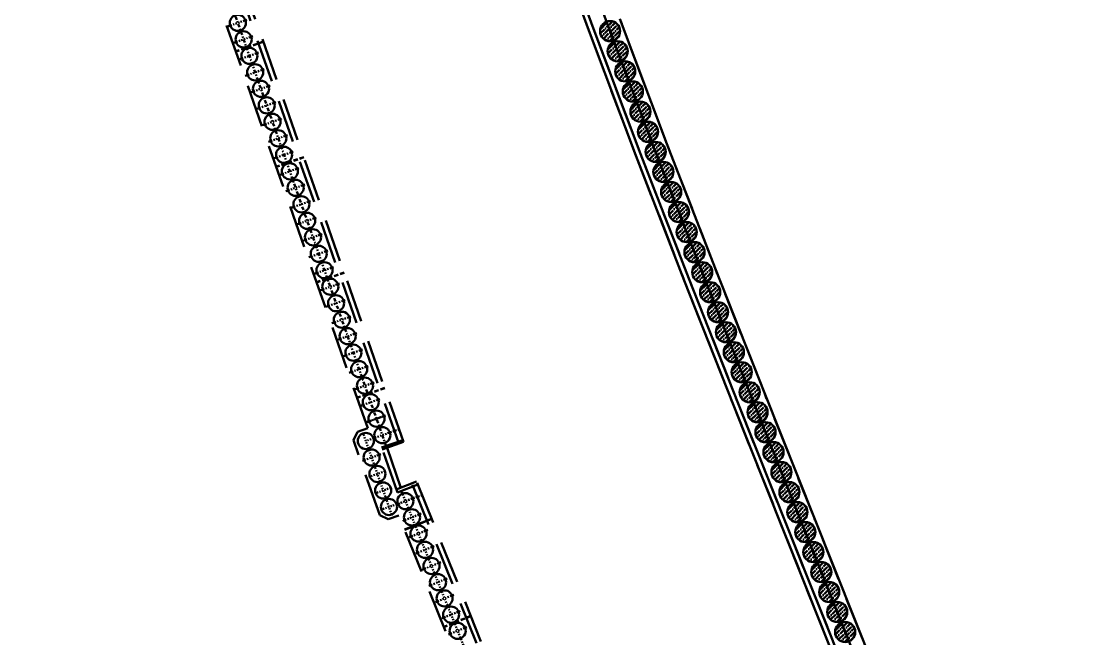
# Model space of a CAD drawing. Extents: x 9773 to 10136, y 10676 to 11757.
# Drawn here: x 9832.4 to 9910.7, y 11330.2 to 11376.2 of the extents above; entities that cross this region are included whole.
import ezdxf

# ---------------------------------------------------------------- set-up
doc = ezdxf.new("R2010")
doc.units = 0
for name, pattern in [('CONTI', [0]), ('DASHDOT', [1, 0.5, -0.25, 0, -0.25]), ('HIDDEN2', [4.7625, 3.175, -1.5875])]:
    doc.linetypes.add(name, pattern=pattern)
for name, color, linetype, lineweight in [('HATCH', 8, 'Continuous', 0), ('OSI', 3, 'DASHDOT', 9), ('SIZE', 142, 'Continuous', 9), ('ПС', 5, 'Continuous', 40)]:
    doc.layers.add(name, color=color, linetype=linetype, lineweight=lineweight)
doc.layers.add('HIDDEN', color=6, linetype='HIDDEN2')
doc.layers.add('PILE_HID', color=40, linetype='CONTI')
doc.layers.add('NOTES', color=1, linetype='Continuous', plot=False)
pattern_1 = [(45, (-104.52223, 259.96904), (0.1178658616, 0.4321748258), [0.555625, -0.111125, 0, -0.111125])]
pattern_2 = [(45, (-103.95748, 258.47202), (0.1178658616, 0.4321748258), [0.555625, -0.111125, 0, -0.111125])]
pattern_3 = [(45, (-103.39273, 256.975), (0.1178658616, 0.4321748258), [0.555625, -0.111125, 0, -0.111125])]
pattern_4 = [(45, (-102.82799, 255.478), (0.1178658616, 0.4321748258), [0.555625, -0.111125, 0, -0.111125])]
pattern_5 = [(45, (-102.26324, 253.98097), (0.1178658616, 0.4321748258), [0.555625, -0.111125, 0, -0.111125])]
pattern_6 = [(45, (-101.6985, 252.48396), (0.1178658616, 0.4321748258), [0.555625, -0.111125, 0, -0.111125])]
pattern_7 = [(45, (-101.13135, 250.98784), (0.1178658616, 0.4321748258), [0.555625, -0.111125, 0, -0.111125])]
pattern_8 = [(45, (-100.5526, 249.49619), (0.1178658616, 0.4321748258), [0.555625, -0.111125, 0, -0.111125])]
pattern_9 = [(45, (-99.97384, 248.00453), (0.1178658616, 0.4321748258), [0.555625, -0.111125, 0, -0.111125])]
pattern_10 = [(45, (-99.39508, 246.51287), (0.1178658616, 0.4321748258), [0.555625, -0.111125, 0, -0.111125])]
pattern_11 = [(45, (-98.81632, 245.02122), (0.1178658616, 0.4321748258), [0.555625, -0.111125, 0, -0.111125])]
pattern_12 = [(45, (-98.23756, 243.52956), (0.1178658616, 0.4321748258), [0.555625, -0.111125, 0, -0.111125])]
pattern_13 = [(45, (-97.6588, 242.0379), (0.1178658616, 0.4321748258), [0.555625, -0.111125, 0, -0.111125])]
pattern_14 = [(45, (-97.0712, 240.5497), (0.1178658616, 0.4321748258), [0.555625, -0.111125, 0, -0.111125])]
pattern_15 = [(45, (-96.48313, 239.0617), (0.1178658616, 0.4321748258), [0.555625, -0.111125, 0, -0.111125])]
pattern_16 = [(45, (-95.89506, 237.5737), (0.1178658616, 0.4321748258), [0.555625, -0.111125, 0, -0.111125])]
pattern_17 = [(45, (-95.307, 236.08568), (0.1178658616, 0.4321748258), [0.555625, -0.111125, 0, -0.111125])]
pattern_18 = [(45, (-94.71892, 234.59767), (0.1178658616, 0.4321748258), [0.555625, -0.111125, 0, -0.111125])]
pattern_19 = [(45, (-94.13086, 233.10966), (0.1178658616, 0.4321748258), [0.555625, -0.111125, 0, -0.111125])]
pattern_20 = [(45, (-93.53945, 231.62297), (0.1178658616, 0.4321748258), [0.555625, -0.111125, 0, -0.111125])]
pattern_21 = [(45, (-92.94677, 230.1368), (0.1178658616, 0.4321748258), [0.555625, -0.111125, 0, -0.111125])]
pattern_22 = [(45, (-92.35402, 228.65064), (0.1178658616, 0.4321748258), [0.555625, -0.111125, 0, -0.111125])]
pattern_23 = [(45, (-91.7613, 227.16448), (0.1178658616, 0.4321748258), [0.555625, -0.111125, 0, -0.111125])]
pattern_24 = [(45, (-91.16858, 225.6783), (0.1178658616, 0.4321748258), [0.555625, -0.111125, 0, -0.111125])]
pattern_25 = [(45, (-90.5755, 224.1923), (0.1178658616, 0.4321748258), [0.555625, -0.111125, 0, -0.111125])]
pattern_26 = [(45, (-89.98278, 222.70613), (0.1178658616, 0.4321748258), [0.555625, -0.111125, 0, -0.111125])]
pattern_27 = [(45, (-89.3893, 221.22027), (0.1178658616, 0.4321748258), [0.555625, -0.111125, 0, -0.111125])]
pattern_28 = [(45, (-88.7958, 219.73441), (0.1178658616, 0.4321748258), [0.555625, -0.111125, 0, -0.111125])]
pattern_29 = [(45, (-88.20231, 218.24856), (0.1178658616, 0.4321748258), [0.555625, -0.111125, 0, -0.111125])]
pattern_30 = [(45, (-87.60882, 216.7627), (0.1178658616, 0.4321748258), [0.555625, -0.111125, 0, -0.111125])]
pattern_31 = [(45, (-87.01533, 215.27685), (0.1178658616, 0.4321748258), [0.555625, -0.111125, 0, -0.111125])]

# ---------------------------------------------------------------- blocks, each defined once
blk = doc.blocks.new('45245242')
at = {"layer": 'HATCH', "lineweight": 50}
h = blk.add_hatch(dxfattribs=at)
h.set_pattern_fill('ANSI36', color=5, scale=0.07)
h.set_pattern_definition(pattern_1)
h.paths.add_polyline_path([(9875.954, 11376.153, 0.306578), (9875.483, 11375.457, 0.095507), (9875.537, 11375.178), (9876.233, 11375.457)])
h.paths.add_polyline_path([(9875.954, 11376.153), (9876.233, 11375.457), (9876.929, 11375.735, 0.414214)])
h.paths.add_polyline_path([(9876.983, 11375.457, 0.095507), (9876.929, 11375.735), (9876.233, 11375.457), (9876.512, 11374.76, 0.306578)])
h.paths.add_polyline_path([(9876.233, 11375.457), (9875.537, 11375.178, 0.414214), (9876.512, 11374.76)])
h = blk.add_hatch(dxfattribs=at)
h.set_pattern_fill('ANSI36', color=5, scale=0.07)
h.set_pattern_definition(pattern_2)
h.paths.add_polyline_path([(9876.519, 11374.656, 0.306578), (9876.048, 11373.96, 0.095507), (9876.101, 11373.681), (9876.798, 11373.96)])
h.paths.add_polyline_path([(9876.519, 11374.656), (9876.798, 11373.96), (9877.494, 11374.238, 0.414214)])
h.paths.add_polyline_path([(9877.548, 11373.96, 0.095507), (9877.494, 11374.238), (9876.798, 11373.96), (9877.076, 11373.263, 0.306578)])
h.paths.add_polyline_path([(9876.798, 11373.96), (9876.101, 11373.681, 0.414214), (9877.076, 11373.263)])
h = blk.add_hatch(dxfattribs=at)
h.set_pattern_fill('ANSI36', color=5, scale=0.07)
h.set_pattern_definition(pattern_3)
h.paths.add_polyline_path([(9877.083, 11373.159, 0.306578), (9876.612, 11372.463, 0.095507), (9876.666, 11372.184), (9877.362, 11372.463)])
h.paths.add_polyline_path([(9877.083, 11373.159), (9877.362, 11372.463), (9878.059, 11372.741, 0.414214)])
h.paths.add_polyline_path([(9878.112, 11372.463, 0.095507), (9878.059, 11372.741), (9877.362, 11372.463), (9877.641, 11371.766, 0.306578)])
h.paths.add_polyline_path([(9877.362, 11372.463), (9876.666, 11372.184, 0.414214), (9877.641, 11371.766)])
h = blk.add_hatch(dxfattribs=at)
h.set_pattern_fill('ANSI36', color=5, scale=0.07)
h.set_pattern_definition(pattern_4)
h.paths.add_polyline_path([(9877.648, 11371.662, 0.306578), (9877.177, 11370.966, 0.095507), (9877.231, 11370.687), (9877.927, 11370.966)])
h.paths.add_polyline_path([(9877.648, 11371.662), (9877.927, 11370.966), (9878.623, 11371.244, 0.414214)])
h.paths.add_polyline_path([(9878.677, 11370.966, 0.095507), (9878.623, 11371.244), (9877.927, 11370.966), (9878.206, 11370.269, 0.306578)])
h.paths.add_polyline_path([(9877.927, 11370.966), (9877.231, 11370.687, 0.414214), (9878.206, 11370.269)])
h = blk.add_hatch(dxfattribs=at)
h.set_pattern_fill('ANSI36', color=5, scale=0.07)
h.set_pattern_definition(pattern_5)
h.paths.add_polyline_path([(9878.213, 11370.165, 0.306578), (9877.742, 11369.468, 0.095507), (9877.796, 11369.19), (9878.492, 11369.468)])
h.paths.add_polyline_path([(9878.213, 11370.165), (9878.492, 11369.468), (9879.188, 11369.747, 0.414214)])
h.paths.add_polyline_path([(9879.242, 11369.468, 0.095507), (9879.188, 11369.747), (9878.492, 11369.468), (9878.771, 11368.772, 0.306578)])
h.paths.add_polyline_path([(9878.492, 11369.468), (9877.796, 11369.19, 0.414214), (9878.771, 11368.772)])
h = blk.add_hatch(dxfattribs=at)
h.set_pattern_fill('ANSI36', color=5, scale=0.07)
h.set_pattern_definition(pattern_6)
h.paths.add_polyline_path([(9878.778, 11368.668, 0.306578), (9878.307, 11367.971, 0.095507), (9878.36, 11367.693), (9879.057, 11367.971)])
h.paths.add_polyline_path([(9878.778, 11368.668), (9879.057, 11367.971), (9879.753, 11368.25, 0.414214)])
h.paths.add_polyline_path([(9879.807, 11367.971, 0.095507), (9879.753, 11368.25), (9879.057, 11367.971), (9879.335, 11367.275, 0.306578)])
h.paths.add_polyline_path([(9879.057, 11367.971), (9878.36, 11367.693, 0.414214), (9879.335, 11367.275)])
h = blk.add_hatch(dxfattribs=at)
h.set_pattern_fill('ANSI36', color=5, scale=0.07)
h.set_pattern_definition(pattern_7)
h.paths.add_polyline_path([(9879.345, 11367.172, 0.306578), (9878.874, 11366.475, 0.095507), (9878.927, 11366.197), (9879.624, 11366.475)])
h.paths.add_polyline_path([(9879.345, 11367.172), (9879.624, 11366.475), (9880.32, 11366.754, 0.414214)])
h.paths.add_polyline_path([(9880.374, 11366.475, 0.095507), (9880.32, 11366.754), (9879.624, 11366.475), (9879.902, 11365.779, 0.306578)])
h.paths.add_polyline_path([(9879.624, 11366.475), (9878.927, 11366.197, 0.414214), (9879.902, 11365.779)])
h = blk.add_hatch(dxfattribs=at)
h.set_pattern_fill('ANSI36', color=5, scale=0.07)
h.set_pattern_definition(pattern_8)
h.paths.add_polyline_path([(9879.924, 11365.68, 0.306578), (9879.452, 11364.984, 0.095507), (9879.506, 11364.705), (9880.202, 11364.984)])
h.paths.add_polyline_path([(9879.924, 11365.68), (9880.202, 11364.984), (9880.899, 11365.262, 0.414214)])
h.paths.add_polyline_path([(9880.952, 11364.984, 0.095507), (9880.899, 11365.262), (9880.202, 11364.984), (9880.481, 11364.287, 0.306578)])
h.paths.add_polyline_path([(9880.202, 11364.984), (9879.506, 11364.705, 0.414214), (9880.481, 11364.287)])
h = blk.add_hatch(dxfattribs=at)
h.set_pattern_fill('ANSI36', color=5, scale=0.07)
h.set_pattern_definition(pattern_9)
h.paths.add_polyline_path([(9880.502, 11364.188, 0.306578), (9880.031, 11363.492, 0.095507), (9880.085, 11363.213), (9880.781, 11363.492)])
h.paths.add_polyline_path([(9880.502, 11364.188), (9880.781, 11363.492), (9881.477, 11363.771, 0.414214)])
h.paths.add_polyline_path([(9881.531, 11363.492, 0.095507), (9881.477, 11363.771), (9880.781, 11363.492), (9881.06, 11362.796, 0.306578)])
h.paths.add_polyline_path([(9880.781, 11363.492), (9880.085, 11363.213, 0.414214), (9881.06, 11362.796)])
h = blk.add_hatch(dxfattribs=at)
h.set_pattern_fill('ANSI36', color=5, scale=0.07)
h.set_pattern_definition(pattern_10)
h.paths.add_polyline_path([(9881.081, 11362.697, 0.306578), (9880.61, 11362, 0.095507), (9880.664, 11361.722), (9881.36, 11362)])
h.paths.add_polyline_path([(9881.081, 11362.697), (9881.36, 11362), (9882.056, 11362.279, 0.414214)])
h.paths.add_polyline_path([(9882.11, 11362, 0.095507), (9882.056, 11362.279), (9881.36, 11362), (9881.639, 11361.304, 0.306578)])
h.paths.add_polyline_path([(9881.36, 11362), (9880.664, 11361.722, 0.414214), (9881.639, 11361.304)])
h = blk.add_hatch(dxfattribs=at)
h.set_pattern_fill('ANSI36', color=5, scale=0.07)
h.set_pattern_definition(pattern_11)
h.paths.add_polyline_path([(9881.66, 11361.205, 0.306578), (9881.189, 11360.509, 0.095507), (9881.242, 11360.23), (9881.939, 11360.509)])
h.paths.add_polyline_path([(9881.66, 11361.205), (9881.939, 11360.509), (9882.635, 11360.788, 0.414214)])
h.paths.add_polyline_path([(9882.689, 11360.509, 0.095507), (9882.635, 11360.788), (9881.939, 11360.509), (9882.217, 11359.812, 0.306578)])
h.paths.add_polyline_path([(9881.939, 11360.509), (9881.242, 11360.23, 0.414214), (9882.217, 11359.812)])
h = blk.add_hatch(dxfattribs=at)
h.set_pattern_fill('ANSI36', color=5, scale=0.07)
h.set_pattern_definition(pattern_12)
h.paths.add_polyline_path([(9882.239, 11359.713, 0.306578), (9881.767, 11359.017, 0.095507), (9881.821, 11358.738), (9882.517, 11359.017)])
h.paths.add_polyline_path([(9882.239, 11359.713), (9882.517, 11359.017), (9883.214, 11359.296, 0.414214)])
h.paths.add_polyline_path([(9883.267, 11359.017, 0.095507), (9883.214, 11359.296), (9882.517, 11359.017), (9882.796, 11358.321, 0.306578)])
h.paths.add_polyline_path([(9882.517, 11359.017), (9881.821, 11358.738, 0.414214), (9882.796, 11358.321)])
h = blk.add_hatch(dxfattribs=at)
h.set_pattern_fill('ANSI36', color=5, scale=0.07)
h.set_pattern_definition(pattern_13)
h.paths.add_polyline_path([(9882.817, 11358.222, 0.306578), (9882.346, 11357.525, 0.095507), (9882.4, 11357.247), (9883.096, 11357.525)])
h.paths.add_polyline_path([(9882.817, 11358.222), (9883.096, 11357.525), (9883.792, 11357.804, 0.414214)])
h.paths.add_polyline_path([(9883.846, 11357.525, 0.095507), (9883.792, 11357.804), (9883.096, 11357.525), (9883.375, 11356.829, 0.306578)])
h.paths.add_polyline_path([(9883.096, 11357.525), (9882.4, 11357.247, 0.414214), (9883.375, 11356.829)])
h = blk.add_hatch(dxfattribs=at)
h.set_pattern_fill('ANSI36', color=5, scale=0.07)
h.set_pattern_definition(pattern_14)
h.paths.add_polyline_path([(9883.405, 11356.733, 0.306578), (9882.934, 11356.037, 0.095507), (9882.988, 11355.758), (9883.684, 11356.037)])
h.paths.add_polyline_path([(9883.405, 11356.733), (9883.684, 11356.037), (9884.38, 11356.316, 0.414214)])
h.paths.add_polyline_path([(9884.434, 11356.037, 0.095507), (9884.38, 11356.316), (9883.684, 11356.037), (9883.963, 11355.341, 0.306578)])
h.paths.add_polyline_path([(9883.684, 11356.037), (9882.988, 11355.758, 0.414214), (9883.963, 11355.341)])
h = blk.add_hatch(dxfattribs=at)
h.set_pattern_fill('ANSI36', color=5, scale=0.07)
h.set_pattern_definition(pattern_15)
h.paths.add_polyline_path([(9883.993, 11355.245, 0.306578), (9883.522, 11354.549, 0.095507), (9883.576, 11354.27), (9884.272, 11354.549)])
h.paths.add_polyline_path([(9883.993, 11355.245), (9884.272, 11354.549), (9884.968, 11354.828, 0.414214)])
h.paths.add_polyline_path([(9885.022, 11354.549, 0.095507), (9884.968, 11354.828), (9884.272, 11354.549), (9884.551, 11353.853, 0.306578)])
h.paths.add_polyline_path([(9884.272, 11354.549), (9883.576, 11354.27, 0.414214), (9884.551, 11353.853)])
h = blk.add_hatch(dxfattribs=at)
h.set_pattern_fill('ANSI36', color=5, scale=0.07)
h.set_pattern_definition(pattern_16)
h.paths.add_polyline_path([(9884.581, 11353.757, 0.306578), (9884.11, 11353.061, 0.095507), (9884.164, 11352.782), (9884.86, 11353.061)])
h.paths.add_polyline_path([(9884.581, 11353.757), (9884.86, 11353.061), (9885.556, 11353.34, 0.414214)])
h.paths.add_polyline_path([(9885.61, 11353.061, 0.095507), (9885.556, 11353.34), (9884.86, 11353.061), (9885.139, 11352.365, 0.306578)])
h.paths.add_polyline_path([(9884.86, 11353.061), (9884.164, 11352.782, 0.414214), (9885.139, 11352.365)])
h = blk.add_hatch(dxfattribs=at)
h.set_pattern_fill('ANSI36', color=5, scale=0.07)
h.set_pattern_definition(pattern_17)
h.paths.add_polyline_path([(9885.169, 11352.269, 0.306578), (9884.698, 11351.573, 0.095507), (9884.752, 11351.294), (9885.448, 11351.573)])
h.paths.add_polyline_path([(9885.169, 11352.269), (9885.448, 11351.573), (9886.144, 11351.852, 0.414214)])
h.paths.add_polyline_path([(9886.198, 11351.573, 0.095507), (9886.144, 11351.852), (9885.448, 11351.573), (9885.727, 11350.877, 0.306578)])
h.paths.add_polyline_path([(9885.448, 11351.573), (9884.752, 11351.294, 0.414214), (9885.727, 11350.877)])
h = blk.add_hatch(dxfattribs=at)
h.set_pattern_fill('ANSI36', color=5, scale=0.07)
h.set_pattern_definition(pattern_18)
h.paths.add_polyline_path([(9885.757, 11350.781, 0.306578), (9885.286, 11350.085, 0.095507), (9885.34, 11349.806), (9886.036, 11350.085)])
h.paths.add_polyline_path([(9885.757, 11350.781), (9886.036, 11350.085), (9886.732, 11350.364, 0.414214)])
h.paths.add_polyline_path([(9886.786, 11350.085, 0.095507), (9886.732, 11350.364), (9886.036, 11350.085), (9886.315, 11349.389, 0.306578)])
h.paths.add_polyline_path([(9886.036, 11350.085), (9885.34, 11349.806, 0.414214), (9886.315, 11349.389)])
h = blk.add_hatch(dxfattribs=at)
h.set_pattern_fill('ANSI36', color=5, scale=0.07)
h.set_pattern_definition(pattern_19)
h.paths.add_polyline_path([(9886.345, 11349.293, 0.306578), (9885.874, 11348.597, 0.095507), (9885.928, 11348.318), (9886.624, 11348.597)])
h.paths.add_polyline_path([(9886.345, 11349.293), (9886.624, 11348.597), (9887.32, 11348.876, 0.414214)])
h.paths.add_polyline_path([(9887.374, 11348.597, 0.095507), (9887.32, 11348.876), (9886.624, 11348.597), (9886.903, 11347.901, 0.306578)])
h.paths.add_polyline_path([(9886.624, 11348.597), (9885.928, 11348.318, 0.414214), (9886.903, 11347.901)])
h = blk.add_hatch(dxfattribs=at)
h.set_pattern_fill('ANSI36', color=5, scale=0.07)
h.set_pattern_definition(pattern_20)
h.paths.add_polyline_path([(9886.937, 11347.807, 0.306578), (9886.466, 11347.11, 0.095507), (9886.519, 11346.832), (9887.216, 11347.11)])
h.paths.add_polyline_path([(9886.937, 11347.807), (9887.216, 11347.11), (9887.912, 11347.389, 0.414214)])
h.paths.add_polyline_path([(9887.966, 11347.11, 0.095507), (9887.912, 11347.389), (9887.216, 11347.11), (9887.494, 11346.414, 0.306578)])
h.paths.add_polyline_path([(9887.216, 11347.11), (9886.519, 11346.832, 0.414214), (9887.494, 11346.414)])
h = blk.add_hatch(dxfattribs=at)
h.set_pattern_fill('ANSI36', color=5, scale=0.07)
h.set_pattern_definition(pattern_21)
h.paths.add_polyline_path([(9887.529, 11346.321, 0.306578), (9887.058, 11345.624, 0.095507), (9887.112, 11345.346), (9887.808, 11345.624)])
h.paths.add_polyline_path([(9887.529, 11346.321), (9887.808, 11345.624), (9888.504, 11345.903, 0.414214)])
h.paths.add_polyline_path([(9888.558, 11345.624, 0.095507), (9888.504, 11345.903), (9887.808, 11345.624), (9888.087, 11344.928, 0.306578)])
h.paths.add_polyline_path([(9887.808, 11345.624), (9887.112, 11345.346, 0.414214), (9888.087, 11344.928)])
h = blk.add_hatch(dxfattribs=at)
h.set_pattern_fill('ANSI36', color=5, scale=0.07)
h.set_pattern_definition(pattern_22)
h.paths.add_polyline_path([(9888.122, 11344.834, 0.306578), (9887.651, 11344.138, 0.095507), (9887.705, 11343.859), (9888.401, 11344.138)])
h.paths.add_polyline_path([(9888.122, 11344.834), (9888.401, 11344.138), (9889.097, 11344.417, 0.414214)])
h.paths.add_polyline_path([(9889.151, 11344.138, 0.095507), (9889.097, 11344.417), (9888.401, 11344.138), (9888.68, 11343.442, 0.306578)])
h.paths.add_polyline_path([(9888.401, 11344.138), (9887.705, 11343.859, 0.414214), (9888.68, 11343.442)])
h = blk.add_hatch(dxfattribs=at)
h.set_pattern_fill('ANSI36', color=5, scale=0.07)
h.set_pattern_definition(pattern_23)
h.paths.add_polyline_path([(9888.715, 11343.348, 0.306578), (9888.244, 11342.652, 0.095507), (9888.297, 11342.373), (9888.994, 11342.652)])
h.paths.add_polyline_path([(9888.715, 11343.348), (9888.994, 11342.652), (9889.69, 11342.931, 0.414214)])
h.paths.add_polyline_path([(9889.744, 11342.652, 0.095507), (9889.69, 11342.931), (9888.994, 11342.652), (9889.273, 11341.956, 0.306578)])
h.paths.add_polyline_path([(9888.994, 11342.652), (9888.297, 11342.373, 0.414214), (9889.273, 11341.956)])
h = blk.add_hatch(dxfattribs=at)
h.set_pattern_fill('ANSI36', color=5, scale=0.07)
h.set_pattern_definition(pattern_24)
h.paths.add_polyline_path([(9889.308, 11341.862, 0.306578), (9888.836, 11341.166, 0.095507), (9888.89, 11340.887), (9889.586, 11341.166)])
h.paths.add_polyline_path([(9889.308, 11341.862), (9889.586, 11341.166), (9890.283, 11341.445, 0.414214)])
h.paths.add_polyline_path([(9890.336, 11341.166, 0.095507), (9890.283, 11341.445), (9889.586, 11341.166), (9889.865, 11340.47, 0.306578)])
h.paths.add_polyline_path([(9889.586, 11341.166), (9888.89, 11340.887, 0.414214), (9889.865, 11340.47)])
h = blk.add_hatch(dxfattribs=at)
h.set_pattern_fill('ANSI36', color=5, scale=0.07)
h.set_pattern_definition(pattern_25)
h.paths.add_polyline_path([(9889.901, 11340.376, 0.306578), (9889.43, 11339.68, 0.095507), (9889.483, 11339.401), (9890.18, 11339.68)])
h.paths.add_polyline_path([(9889.901, 11340.376), (9890.18, 11339.68), (9890.876, 11339.959, 0.414214)])
h.paths.add_polyline_path([(9890.93, 11339.68, 0.095507), (9890.876, 11339.959), (9890.18, 11339.68), (9890.458, 11338.984, 0.306578)])
h.paths.add_polyline_path([(9890.18, 11339.68), (9889.483, 11339.401, 0.414214), (9890.458, 11338.984)])
h = blk.add_hatch(dxfattribs=at)
h.set_pattern_fill('ANSI36', color=5, scale=0.07)
h.set_pattern_definition(pattern_26)
h.paths.add_polyline_path([(9890.493, 11338.89, 0.306578), (9890.022, 11338.194, 0.095507), (9890.076, 11337.915), (9890.772, 11338.194)])
h.paths.add_polyline_path([(9890.493, 11338.89), (9890.772, 11338.194), (9891.468, 11338.472, 0.414214)])
h.paths.add_polyline_path([(9891.522, 11338.194, 0.095507), (9891.468, 11338.472), (9890.772, 11338.194), (9891.051, 11337.497, 0.306578)])
h.paths.add_polyline_path([(9890.772, 11338.194), (9890.076, 11337.915, 0.414214), (9891.051, 11337.497)])
h = blk.add_hatch(dxfattribs=at)
h.set_pattern_fill('ANSI36', color=5, scale=0.07)
h.set_pattern_definition(pattern_27)
h.paths.add_polyline_path([(9891.087, 11337.404, 0.306578), (9890.616, 11336.708, 0.095507), (9890.669, 11336.429), (9891.366, 11336.708)])
h.paths.add_polyline_path([(9891.087, 11337.404), (9891.366, 11336.708), (9892.062, 11336.987, 0.414214)])
h.paths.add_polyline_path([(9892.116, 11336.708, 0.095507), (9892.062, 11336.987), (9891.366, 11336.708), (9891.645, 11336.012, 0.306578)])
h.paths.add_polyline_path([(9891.366, 11336.708), (9890.669, 11336.429, 0.414214), (9891.645, 11336.012)])
h = blk.add_hatch(dxfattribs=at)
h.set_pattern_fill('ANSI36', color=5, scale=0.07)
h.set_pattern_definition(pattern_28)
h.paths.add_polyline_path([(9891.68, 11335.918, 0.306578), (9891.209, 11335.222, 0.095507), (9891.263, 11334.943), (9891.959, 11335.222)])
h.paths.add_polyline_path([(9891.68, 11335.918), (9891.959, 11335.222), (9892.655, 11335.501, 0.414214)])
h.paths.add_polyline_path([(9892.709, 11335.222, 0.095507), (9892.655, 11335.501), (9891.959, 11335.222), (9892.238, 11334.526, 0.306578)])
h.paths.add_polyline_path([(9891.959, 11335.222), (9891.263, 11334.943, 0.414214), (9892.238, 11334.526)])
h = blk.add_hatch(dxfattribs=at)
h.set_pattern_fill('ANSI36', color=5, scale=0.07)
h.set_pattern_definition(pattern_29)
h.paths.add_polyline_path([(9892.274, 11334.432, 0.306578), (9891.803, 11333.736, 0.095507), (9891.856, 11333.457), (9892.553, 11333.736)])
h.paths.add_polyline_path([(9892.274, 11334.432), (9892.553, 11333.736), (9893.249, 11334.015, 0.414214)])
h.paths.add_polyline_path([(9893.303, 11333.736, 0.095507), (9893.249, 11334.015), (9892.553, 11333.736), (9892.831, 11333.04, 0.306578)])
h.paths.add_polyline_path([(9892.553, 11333.736), (9891.856, 11333.457, 0.414214), (9892.831, 11333.04)])
h = blk.add_hatch(dxfattribs=at)
h.set_pattern_fill('ANSI36', color=5, scale=0.07)
h.set_pattern_definition(pattern_30)
h.paths.add_polyline_path([(9892.867, 11332.946, 0.306578), (9892.396, 11332.25, 0.095507), (9892.45, 11331.971), (9893.146, 11332.25)])
h.paths.add_polyline_path([(9892.867, 11332.946), (9893.146, 11332.25), (9893.842, 11332.529, 0.414214)])
h.paths.add_polyline_path([(9893.896, 11332.25, 0.095507), (9893.842, 11332.529), (9893.146, 11332.25), (9893.425, 11331.554, 0.306578)])
h.paths.add_polyline_path([(9893.146, 11332.25), (9892.45, 11331.971, 0.414214), (9893.425, 11331.554)])
h = blk.add_hatch(dxfattribs=at)
h.set_pattern_fill('ANSI36', color=5, scale=0.07)
h.set_pattern_definition(pattern_31)
h.paths.add_polyline_path([(9893.461, 11331.461, 0.306578), (9892.99, 11330.764, 0.095507), (9893.043, 11330.486), (9893.74, 11330.764)])
h.paths.add_polyline_path([(9893.461, 11331.461), (9893.74, 11330.764), (9894.436, 11331.043, 0.414214)])
h.paths.add_polyline_path([(9894.49, 11330.764, 0.095507), (9894.436, 11331.043), (9893.74, 11330.764), (9894.018, 11330.068, 0.306578)])
h.paths.add_polyline_path([(9893.74, 11330.764), (9893.043, 11330.486, 0.414214), (9894.018, 11330.068)])
at = {"layer": 'HIDDEN', "color": 5, "lineweight": 50}
for p, q in [((9860.499, 11344.775), (9834.069, 11420.124)), ((9860.848, 11344.898), (9834.418, 11420.247)), ((9858.188, 11345.925), (9832.371, 11419.528)), ((9857.433, 11345.66), (9857.127, 11345.023)), ((9858.188, 11345.925), (9857.433, 11345.66)), ((9859.08, 11339.455), (9857.127, 11345.023)), ((9860.401, 11341.129), (9859.223, 11344.486)), ((9860.848, 11344.898), (9859.272, 11344.345)), ((9860.663, 11341.5), (9859.622, 11344.467)), ((9860.309, 11341.362), (9861.828, 11341.956)), ((9905.435, 11232.749), (9861.484, 11341.821)), ((9905.778, 11232.887), (9861.828, 11341.956)), ((9859.717, 11339.149), (9859.08, 11339.455)), ((9860.508, 11339.427), (9859.717, 11339.149)), ((9903.13, 11233.653), (9860.508, 11339.427)), ((9862.942, 11339.191), (9860.93, 11338.38)), ((9862.95, 11339.173), (9860.937, 11338.362))]:
    blk.add_line(p, q, dxfattribs=at)
at = {"layer": 'HIDDEN', "color": 5, "lineweight": 50, "ltscale": 0.1}
for p, q in [((9850.404, 11374.679), (9848.356, 11373.961)), ((9850.411, 11374.66), (9848.363, 11373.942)), ((9853.417, 11366.093), (9851.37, 11365.374)), ((9853.424, 11366.074), (9851.376, 11365.356)), ((9856.43, 11357.506), (9854.383, 11356.788)), ((9856.437, 11357.487), (9854.389, 11356.769)), ((9859.444, 11348.919), (9857.396, 11348.201)), ((9859.45, 11348.9), (9857.403, 11348.182)), ((9865.858, 11331.957), (9863.845, 11331.146)), ((9865.865, 11331.938), (9863.852, 11331.127))]:
    blk.add_line(p, q, dxfattribs=at)
at = {"layer": 'HIDDEN', "color": 5, "lineweight": 50}
for points in [[(9915.016, 11284.776), (9912.494, 11291.091), (9910.915, 11290.46), (9891.42, 11339.269), (9887.719, 11348.547), (9884.056, 11357.816), (9880.46, 11367.084), (9876.957, 11376.369)], [(9873.41, 11379.98), (9874.987, 11375.641), (9878.498, 11366.336), (9882.101, 11357.05), (9885.768, 11347.771), (9889.469, 11338.49), (9909.744, 11287.731), (9911.23, 11288.324), (9912.194, 11285.91), (9910.708, 11285.316)], [(9859.901, 11418.717), (9859.55, 11418.605), (9860.624, 11415.216), (9862.567, 11409.085), (9865.248, 11401.714), (9867.928, 11394.342), (9871.227, 11384.902), (9873.066, 11379.843), (9874.644, 11375.504), (9878.154, 11366.199), (9881.757, 11356.912), (9885.424, 11347.634), (9889.126, 11338.352), (9908.914, 11288.799), (9909.262, 11288.938)]]:
    blk.add_lwpolyline(points, dxfattribs=at)
at = {"layer": 'NOTES', "color": 5, "lineweight": 50, "ltscale": 0.1}
for p, q in [((9860.799, 11345.039), (9859.223, 11344.486)), ((9860.401, 11341.129), (9861.922, 11341.724))]:
    blk.add_line(p, q, dxfattribs=at)
at = {"layer": 'OSI', "color": 5, "lineweight": 50, "ltscale": 0.5}
blk.add_line((9859.553, 11344.602), (9833.173, 11419.81), dxfattribs=at)
at = {"layer": 'OSI', "color": 5, "lineweight": 50}
for p, q in [((9847.777, 11375.814), (9849.252, 11376.331)), ((9848.207, 11374.587), (9849.682, 11375.104)), ((9848.637, 11373.36), (9850.113, 11373.878)), ((9849.068, 11372.133), (9850.543, 11372.651)), ((9849.498, 11370.907), (9850.973, 11371.424)), ((9849.928, 11369.68), (9851.403, 11370.197)), ((9850.359, 11368.453), (9851.834, 11368.971)), ((9850.789, 11367.227), (9852.264, 11367.744)), ((9851.219, 11366), (9852.694, 11366.517)), ((9851.649, 11364.773), (9853.125, 11365.291)), ((9852.08, 11363.546), (9853.555, 11364.064)), ((9852.51, 11362.32), (9853.985, 11362.837)), ((9852.94, 11361.093), (9854.415, 11361.61)), ((9853.371, 11359.866), (9854.846, 11360.384)), ((9853.801, 11358.64), (9855.276, 11359.157)), ((9854.231, 11357.413), (9855.706, 11357.93)), ((9854.662, 11356.186), (9856.137, 11356.703)), ((9855.092, 11354.959), (9856.567, 11355.477)), ((9855.522, 11353.733), (9856.997, 11354.25)), ((9855.952, 11352.506), (9857.427, 11353.023)), ((9856.383, 11351.279), (9857.858, 11351.797)), ((9856.813, 11350.052), (9858.288, 11350.57)), ((9857.243, 11348.826), (9858.718, 11349.343)), ((9857.674, 11347.599), (9859.149, 11348.116)), ((9859.408, 11346.83), (9858.039, 11346.35)), ((9858.104, 11346.372), (9859.579, 11346.89)), ((9859.965, 11339.501), (9857.846, 11345.54)), ((9860.517, 11345.841), (9858.045, 11344.974)), ((9858.534, 11345.146), (9860.009, 11345.663)), ((9859.159, 11343.987), (9857.791, 11343.507)), ((9859.472, 11342.719), (9858.339, 11342.322)), ((9859.902, 11341.492), (9858.77, 11341.095)), ((9862.238, 11340.934), (9859.2, 11339.868)), ((9861.68, 11340.774), (9860.306, 11340.22)), ((9904.554, 11232.394), (9860.675, 11341.287)), ((9862.166, 11339.569), (9860.791, 11339.015)), ((9862.652, 11338.363), (9861.277, 11337.809)), ((9863.138, 11337.157), (9861.763, 11336.603)), ((9863.624, 11335.951), (9862.249, 11335.397)), ((9864.11, 11334.745), (9862.735, 11334.192)), ((9864.595, 11333.54), (9863.221, 11332.986)), ((9865.081, 11332.334), (9863.707, 11331.78)), ((9865.567, 11331.128), (9864.193, 11330.574))]:
    blk.add_line(p, q, dxfattribs=at).dxf.unprotected_set("ltscale", 0)
at = {"layer": 'OSI', "color": 5, "lineweight": 50, "ltscale": 2, "flags": 128}
blk.add_lwpolyline([(9860.073, 11421.816), (9861.045, 11418.751), (9862.016, 11415.686), (9863.952, 11409.577), (9866.625, 11402.227), (9869.308, 11394.849), (9872.607, 11385.409), (9876.019, 11376.023), (9879.525, 11366.729), (9883.125, 11357.451), (9886.79, 11348.177), (9890.491, 11338.898), (9910.357, 11289.16), (9911.843, 11289.754), (9913.624, 11285.296), (9912.138, 11284.703), (9950.121, 11189.608), (9952.304, 11190.48)], dxfattribs=at)
at = {"layer": 'PILE_HID', "color": 5, "lineweight": 50, "ltscale": 0.05}
for centre in [(9848.514, 11376.072), (9848.945, 11374.846), (9849.375, 11373.619), (9849.805, 11372.392), (9850.236, 11371.165), (9850.666, 11369.939), (9851.096, 11368.712), (9851.526, 11367.485), (9851.957, 11366.259), (9852.387, 11365.032), (9852.817, 11363.805), (9853.248, 11362.578), (9853.678, 11361.352), (9854.108, 11360.125), (9854.538, 11358.898), (9854.969, 11357.671), (9855.399, 11356.445), (9855.829, 11355.218), (9856.26, 11353.991), (9856.69, 11352.765), (9857.12, 11351.538), (9857.551, 11350.311), (9857.981, 11349.084), (9858.411, 11347.858), (9858.841, 11346.631), (9859.272, 11345.404), (9860.993, 11340.497), (9861.479, 11339.292), (9861.965, 11338.086), (9862.451, 11336.88), (9862.936, 11335.674), (9863.422, 11334.468), (9863.908, 11333.263), (9864.394, 11332.057), (9864.88, 11330.851)]:
    blk.add_circle(centre, 0.6, dxfattribs=at)
at = {"layer": 'PILE_HID', "color": 5, "lineweight": 50, "ltscale": 100}
for centre in [(9876.233, 11375.457), (9876.798, 11373.96), (9877.362, 11372.463), (9877.927, 11370.966), (9878.492, 11369.468), (9879.057, 11367.971), (9879.624, 11366.475), (9880.202, 11364.984), (9880.781, 11363.492), (9881.36, 11362), (9881.939, 11360.509), (9882.517, 11359.017), (9883.096, 11357.525), (9883.684, 11356.037), (9884.272, 11354.549), (9884.86, 11353.061), (9885.448, 11351.573), (9886.036, 11350.085), (9886.624, 11348.597), (9887.216, 11347.11), (9887.808, 11345.624), (9888.401, 11344.138), (9888.994, 11342.652), (9889.586, 11341.166), (9890.18, 11339.68), (9890.772, 11338.194), (9891.366, 11336.708), (9891.959, 11335.222), (9892.553, 11333.736), (9893.146, 11332.25), (9893.74, 11330.764)]:
    blk.add_circle(centre, 0.75, dxfattribs=at)
at = {"layer": 'PILE_HID', "color": 5, "lineweight": 50, "ltscale": 0.5}
for centre in [(9858.045, 11344.974), (9858.475, 11343.747), (9858.906, 11342.521), (9859.336, 11341.294), (9859.766, 11340.067)]:
    blk.add_circle(centre, 0.6, dxfattribs=at)

msp = doc.modelspace()

# ---------------------------------------------------------------- hatches: boundary and pattern name
at = {"layer": 'ПС', "lineweight": 50}
h = msp.add_hatch(dxfattribs=at)
h.set_pattern_fill('ANSI36', color=5, scale=0.07)
h.set_pattern_definition(pattern_1)
h.paths.add_polyline_path([(9875.954, 11376.153, 0.306578), (9875.483, 11375.457, 0.095507), (9875.537, 11375.178), (9876.233, 11375.457)])
h.paths.add_polyline_path([(9875.954, 11376.153), (9876.233, 11375.457), (9876.929, 11375.735, 0.414214)])
h.paths.add_polyline_path([(9876.983, 11375.457, 0.095507), (9876.929, 11375.735), (9876.233, 11375.457), (9876.512, 11374.76, 0.306578)])
h.paths.add_polyline_path([(9876.233, 11375.457), (9875.537, 11375.178, 0.414214), (9876.512, 11374.76)])
h = msp.add_hatch(dxfattribs=at)
h.set_pattern_fill('ANSI36', color=5, scale=0.07)
h.set_pattern_definition(pattern_2)
h.paths.add_polyline_path([(9876.519, 11374.656, 0.306578), (9876.048, 11373.96, 0.095507), (9876.101, 11373.681), (9876.798, 11373.96)])
h.paths.add_polyline_path([(9876.519, 11374.656), (9876.798, 11373.96), (9877.494, 11374.238, 0.414214)])
h.paths.add_polyline_path([(9877.548, 11373.96, 0.095507), (9877.494, 11374.238), (9876.798, 11373.96), (9877.076, 11373.263, 0.306578)])
h.paths.add_polyline_path([(9876.798, 11373.96), (9876.101, 11373.681, 0.414214), (9877.076, 11373.263)])
h = msp.add_hatch(dxfattribs=at)
h.set_pattern_fill('ANSI36', color=5, scale=0.07)
h.set_pattern_definition(pattern_3)
h.paths.add_polyline_path([(9877.083, 11373.159, 0.306578), (9876.612, 11372.463, 0.095507), (9876.666, 11372.184), (9877.362, 11372.463)])
h.paths.add_polyline_path([(9877.083, 11373.159), (9877.362, 11372.463), (9878.059, 11372.741, 0.414214)])
h.paths.add_polyline_path([(9878.112, 11372.463, 0.095507), (9878.059, 11372.741), (9877.362, 11372.463), (9877.641, 11371.766, 0.306578)])
h.paths.add_polyline_path([(9877.362, 11372.463), (9876.666, 11372.184, 0.414214), (9877.641, 11371.766)])
h = msp.add_hatch(dxfattribs=at)
h.set_pattern_fill('ANSI36', color=5, scale=0.07)
h.set_pattern_definition(pattern_4)
h.paths.add_polyline_path([(9877.648, 11371.662, 0.306578), (9877.177, 11370.966, 0.095507), (9877.231, 11370.687), (9877.927, 11370.966)])
h.paths.add_polyline_path([(9877.648, 11371.662), (9877.927, 11370.966), (9878.623, 11371.244, 0.414214)])
h.paths.add_polyline_path([(9878.677, 11370.966, 0.095507), (9878.623, 11371.244), (9877.927, 11370.966), (9878.206, 11370.269, 0.306578)])
h.paths.add_polyline_path([(9877.927, 11370.966), (9877.231, 11370.687, 0.414214), (9878.206, 11370.269)])
h = msp.add_hatch(dxfattribs=at)
h.set_pattern_fill('ANSI36', color=5, scale=0.07)
h.set_pattern_definition(pattern_5)
h.paths.add_polyline_path([(9878.213, 11370.165, 0.306578), (9877.742, 11369.468, 0.095507), (9877.796, 11369.19), (9878.492, 11369.468)])
h.paths.add_polyline_path([(9878.213, 11370.165), (9878.492, 11369.468), (9879.188, 11369.747, 0.414214)])
h.paths.add_polyline_path([(9879.242, 11369.468, 0.095507), (9879.188, 11369.747), (9878.492, 11369.468), (9878.771, 11368.772, 0.306578)])
h.paths.add_polyline_path([(9878.492, 11369.468), (9877.796, 11369.19, 0.414214), (9878.771, 11368.772)])
h = msp.add_hatch(dxfattribs=at)
h.set_pattern_fill('ANSI36', color=5, scale=0.07)
h.set_pattern_definition(pattern_6)
h.paths.add_polyline_path([(9878.778, 11368.668, 0.306578), (9878.307, 11367.971, 0.095507), (9878.36, 11367.693), (9879.057, 11367.971)])
h.paths.add_polyline_path([(9878.778, 11368.668), (9879.057, 11367.971), (9879.753, 11368.25, 0.414214)])
h.paths.add_polyline_path([(9879.807, 11367.971, 0.095507), (9879.753, 11368.25), (9879.057, 11367.971), (9879.335, 11367.275, 0.306578)])
h.paths.add_polyline_path([(9879.057, 11367.971), (9878.36, 11367.693, 0.414214), (9879.335, 11367.275)])
h = msp.add_hatch(dxfattribs=at)
h.set_pattern_fill('ANSI36', color=5, scale=0.07)
h.set_pattern_definition(pattern_7)
h.paths.add_polyline_path([(9879.345, 11367.172, 0.306578), (9878.874, 11366.475, 0.095507), (9878.927, 11366.197), (9879.624, 11366.475)])
h.paths.add_polyline_path([(9879.345, 11367.172), (9879.624, 11366.475), (9880.32, 11366.754, 0.414214)])
h.paths.add_polyline_path([(9880.374, 11366.475, 0.095507), (9880.32, 11366.754), (9879.624, 11366.475), (9879.902, 11365.779, 0.306578)])
h.paths.add_polyline_path([(9879.624, 11366.475), (9878.927, 11366.197, 0.414214), (9879.902, 11365.779)])
h = msp.add_hatch(dxfattribs=at)
h.set_pattern_fill('ANSI36', color=5, scale=0.07)
h.set_pattern_definition(pattern_8)
h.paths.add_polyline_path([(9879.924, 11365.68, 0.306578), (9879.452, 11364.984, 0.095507), (9879.506, 11364.705), (9880.202, 11364.984)])
h.paths.add_polyline_path([(9879.924, 11365.68), (9880.202, 11364.984), (9880.899, 11365.262, 0.414214)])
h.paths.add_polyline_path([(9880.952, 11364.984, 0.095507), (9880.899, 11365.262), (9880.202, 11364.984), (9880.481, 11364.287, 0.306578)])
h.paths.add_polyline_path([(9880.202, 11364.984), (9879.506, 11364.705, 0.414214), (9880.481, 11364.287)])
h = msp.add_hatch(dxfattribs=at)
h.set_pattern_fill('ANSI36', color=5, scale=0.07)
h.set_pattern_definition(pattern_9)
h.paths.add_polyline_path([(9880.502, 11364.188, 0.306578), (9880.031, 11363.492, 0.095507), (9880.085, 11363.213), (9880.781, 11363.492)])
h.paths.add_polyline_path([(9880.502, 11364.188), (9880.781, 11363.492), (9881.477, 11363.771, 0.414214)])
h.paths.add_polyline_path([(9881.531, 11363.492, 0.095507), (9881.477, 11363.771), (9880.781, 11363.492), (9881.06, 11362.796, 0.306578)])
h.paths.add_polyline_path([(9880.781, 11363.492), (9880.085, 11363.213, 0.414214), (9881.06, 11362.796)])
h = msp.add_hatch(dxfattribs=at)
h.set_pattern_fill('ANSI36', color=5, scale=0.07)
h.set_pattern_definition(pattern_10)
h.paths.add_polyline_path([(9881.081, 11362.697, 0.306578), (9880.61, 11362, 0.095507), (9880.664, 11361.722), (9881.36, 11362)])
h.paths.add_polyline_path([(9881.081, 11362.697), (9881.36, 11362), (9882.056, 11362.279, 0.414214)])
h.paths.add_polyline_path([(9882.11, 11362, 0.095507), (9882.056, 11362.279), (9881.36, 11362), (9881.639, 11361.304, 0.306578)])
h.paths.add_polyline_path([(9881.36, 11362), (9880.664, 11361.722, 0.414214), (9881.639, 11361.304)])
h = msp.add_hatch(dxfattribs=at)
h.set_pattern_fill('ANSI36', color=5, scale=0.07)
h.set_pattern_definition(pattern_11)
h.paths.add_polyline_path([(9881.66, 11361.205, 0.306578), (9881.189, 11360.509, 0.095507), (9881.242, 11360.23), (9881.939, 11360.509)])
h.paths.add_polyline_path([(9881.66, 11361.205), (9881.939, 11360.509), (9882.635, 11360.788, 0.414214)])
h.paths.add_polyline_path([(9882.689, 11360.509, 0.095507), (9882.635, 11360.788), (9881.939, 11360.509), (9882.217, 11359.812, 0.306578)])
h.paths.add_polyline_path([(9881.939, 11360.509), (9881.242, 11360.23, 0.414214), (9882.217, 11359.812)])
h = msp.add_hatch(dxfattribs=at)
h.set_pattern_fill('ANSI36', color=5, scale=0.07)
h.set_pattern_definition(pattern_12)
h.paths.add_polyline_path([(9882.239, 11359.713, 0.306578), (9881.767, 11359.017, 0.095507), (9881.821, 11358.738), (9882.517, 11359.017)])
h.paths.add_polyline_path([(9882.239, 11359.713), (9882.517, 11359.017), (9883.214, 11359.296, 0.414214)])
h.paths.add_polyline_path([(9883.267, 11359.017, 0.095507), (9883.214, 11359.296), (9882.517, 11359.017), (9882.796, 11358.321, 0.306578)])
h.paths.add_polyline_path([(9882.517, 11359.017), (9881.821, 11358.738, 0.414214), (9882.796, 11358.321)])
h = msp.add_hatch(dxfattribs=at)
h.set_pattern_fill('ANSI36', color=5, scale=0.07)
h.set_pattern_definition(pattern_13)
h.paths.add_polyline_path([(9882.817, 11358.222, 0.306578), (9882.346, 11357.525, 0.095507), (9882.4, 11357.247), (9883.096, 11357.525)])
h.paths.add_polyline_path([(9882.817, 11358.222), (9883.096, 11357.525), (9883.792, 11357.804, 0.414214)])
h.paths.add_polyline_path([(9883.846, 11357.525, 0.095507), (9883.792, 11357.804), (9883.096, 11357.525), (9883.375, 11356.829, 0.306578)])
h.paths.add_polyline_path([(9883.096, 11357.525), (9882.4, 11357.247, 0.414214), (9883.375, 11356.829)])
h = msp.add_hatch(dxfattribs=at)
h.set_pattern_fill('ANSI36', color=5, scale=0.07)
h.set_pattern_definition(pattern_14)
h.paths.add_polyline_path([(9883.405, 11356.733, 0.306578), (9882.934, 11356.037, 0.095507), (9882.988, 11355.758), (9883.684, 11356.037)])
h.paths.add_polyline_path([(9883.405, 11356.733), (9883.684, 11356.037), (9884.38, 11356.316, 0.414214)])
h.paths.add_polyline_path([(9884.434, 11356.037, 0.095507), (9884.38, 11356.316), (9883.684, 11356.037), (9883.963, 11355.341, 0.306578)])
h.paths.add_polyline_path([(9883.684, 11356.037), (9882.988, 11355.758, 0.414214), (9883.963, 11355.341)])
h = msp.add_hatch(dxfattribs=at)
h.set_pattern_fill('ANSI36', color=5, scale=0.07)
h.set_pattern_definition(pattern_15)
h.paths.add_polyline_path([(9883.993, 11355.245, 0.306578), (9883.522, 11354.549, 0.095507), (9883.576, 11354.27), (9884.272, 11354.549)])
h.paths.add_polyline_path([(9883.993, 11355.245), (9884.272, 11354.549), (9884.968, 11354.828, 0.414214)])
h.paths.add_polyline_path([(9885.022, 11354.549, 0.095507), (9884.968, 11354.828), (9884.272, 11354.549), (9884.551, 11353.853, 0.306578)])
h.paths.add_polyline_path([(9884.272, 11354.549), (9883.576, 11354.27, 0.414214), (9884.551, 11353.853)])
h = msp.add_hatch(dxfattribs=at)
h.set_pattern_fill('ANSI36', color=5, scale=0.07)
h.set_pattern_definition(pattern_16)
h.paths.add_polyline_path([(9884.581, 11353.757, 0.306578), (9884.11, 11353.061, 0.095507), (9884.164, 11352.782), (9884.86, 11353.061)])
h.paths.add_polyline_path([(9884.581, 11353.757), (9884.86, 11353.061), (9885.556, 11353.34, 0.414214)])
h.paths.add_polyline_path([(9885.61, 11353.061, 0.095507), (9885.556, 11353.34), (9884.86, 11353.061), (9885.139, 11352.365, 0.306578)])
h.paths.add_polyline_path([(9884.86, 11353.061), (9884.164, 11352.782, 0.414214), (9885.139, 11352.365)])
h = msp.add_hatch(dxfattribs=at)
h.set_pattern_fill('ANSI36', color=5, scale=0.07)
h.set_pattern_definition(pattern_17)
h.paths.add_polyline_path([(9885.169, 11352.269, 0.306578), (9884.698, 11351.573, 0.095507), (9884.752, 11351.294), (9885.448, 11351.573)])
h.paths.add_polyline_path([(9885.169, 11352.269), (9885.448, 11351.573), (9886.144, 11351.852, 0.414214)])
h.paths.add_polyline_path([(9886.198, 11351.573, 0.095507), (9886.144, 11351.852), (9885.448, 11351.573), (9885.727, 11350.877, 0.306578)])
h.paths.add_polyline_path([(9885.448, 11351.573), (9884.752, 11351.294, 0.414214), (9885.727, 11350.877)])
h = msp.add_hatch(dxfattribs=at)
h.set_pattern_fill('ANSI36', color=5, scale=0.07)
h.set_pattern_definition(pattern_18)
h.paths.add_polyline_path([(9885.757, 11350.781, 0.306578), (9885.286, 11350.085, 0.095507), (9885.34, 11349.806), (9886.036, 11350.085)])
h.paths.add_polyline_path([(9885.757, 11350.781), (9886.036, 11350.085), (9886.732, 11350.364, 0.414214)])
h.paths.add_polyline_path([(9886.786, 11350.085, 0.095507), (9886.732, 11350.364), (9886.036, 11350.085), (9886.315, 11349.389, 0.306578)])
h.paths.add_polyline_path([(9886.036, 11350.085), (9885.34, 11349.806, 0.414214), (9886.315, 11349.389)])
h = msp.add_hatch(dxfattribs=at)
h.set_pattern_fill('ANSI36', color=5, scale=0.07)
h.set_pattern_definition(pattern_19)
h.paths.add_polyline_path([(9886.345, 11349.293, 0.306578), (9885.874, 11348.597, 0.095507), (9885.928, 11348.318), (9886.624, 11348.597)])
h.paths.add_polyline_path([(9886.345, 11349.293), (9886.624, 11348.597), (9887.32, 11348.876, 0.414214)])
h.paths.add_polyline_path([(9887.374, 11348.597, 0.095507), (9887.32, 11348.876), (9886.624, 11348.597), (9886.903, 11347.901, 0.306578)])
h.paths.add_polyline_path([(9886.624, 11348.597), (9885.928, 11348.318, 0.414214), (9886.903, 11347.901)])
h = msp.add_hatch(dxfattribs=at)
h.set_pattern_fill('ANSI36', color=5, scale=0.07)
h.set_pattern_definition(pattern_20)
h.paths.add_polyline_path([(9886.937, 11347.807, 0.306578), (9886.466, 11347.11, 0.095507), (9886.519, 11346.832), (9887.216, 11347.11)])
h.paths.add_polyline_path([(9886.937, 11347.807), (9887.216, 11347.11), (9887.912, 11347.389, 0.414214)])
h.paths.add_polyline_path([(9887.966, 11347.11, 0.095507), (9887.912, 11347.389), (9887.216, 11347.11), (9887.494, 11346.414, 0.306578)])
h.paths.add_polyline_path([(9887.216, 11347.11), (9886.519, 11346.832, 0.414214), (9887.494, 11346.414)])
h = msp.add_hatch(dxfattribs=at)
h.set_pattern_fill('ANSI36', color=5, scale=0.07)
h.set_pattern_definition(pattern_21)
h.paths.add_polyline_path([(9887.529, 11346.321, 0.306578), (9887.058, 11345.624, 0.095507), (9887.112, 11345.346), (9887.808, 11345.624)])
h.paths.add_polyline_path([(9887.529, 11346.321), (9887.808, 11345.624), (9888.504, 11345.903, 0.414214)])
h.paths.add_polyline_path([(9888.558, 11345.624, 0.095507), (9888.504, 11345.903), (9887.808, 11345.624), (9888.087, 11344.928, 0.306578)])
h.paths.add_polyline_path([(9887.808, 11345.624), (9887.112, 11345.346, 0.414214), (9888.087, 11344.928)])
h = msp.add_hatch(dxfattribs=at)
h.set_pattern_fill('ANSI36', color=5, scale=0.07)
h.set_pattern_definition(pattern_22)
h.paths.add_polyline_path([(9888.122, 11344.834, 0.306578), (9887.651, 11344.138, 0.095507), (9887.705, 11343.859), (9888.401, 11344.138)])
h.paths.add_polyline_path([(9888.122, 11344.834), (9888.401, 11344.138), (9889.097, 11344.417, 0.414214)])
h.paths.add_polyline_path([(9889.151, 11344.138, 0.095507), (9889.097, 11344.417), (9888.401, 11344.138), (9888.68, 11343.442, 0.306578)])
h.paths.add_polyline_path([(9888.401, 11344.138), (9887.705, 11343.859, 0.414214), (9888.68, 11343.442)])
h = msp.add_hatch(dxfattribs=at)
h.set_pattern_fill('ANSI36', color=5, scale=0.07)
h.set_pattern_definition(pattern_23)
h.paths.add_polyline_path([(9888.715, 11343.348, 0.306578), (9888.244, 11342.652, 0.095507), (9888.297, 11342.373), (9888.994, 11342.652)])
h.paths.add_polyline_path([(9888.715, 11343.348), (9888.994, 11342.652), (9889.69, 11342.931, 0.414214)])
h.paths.add_polyline_path([(9889.744, 11342.652, 0.095507), (9889.69, 11342.931), (9888.994, 11342.652), (9889.273, 11341.956, 0.306578)])
h.paths.add_polyline_path([(9888.994, 11342.652), (9888.297, 11342.373, 0.414214), (9889.273, 11341.956)])
h = msp.add_hatch(dxfattribs=at)
h.set_pattern_fill('ANSI36', color=5, scale=0.07)
h.set_pattern_definition(pattern_24)
h.paths.add_polyline_path([(9889.308, 11341.862, 0.306578), (9888.836, 11341.166, 0.095507), (9888.89, 11340.887), (9889.586, 11341.166)])
h.paths.add_polyline_path([(9889.308, 11341.862), (9889.586, 11341.166), (9890.283, 11341.445, 0.414214)])
h.paths.add_polyline_path([(9890.336, 11341.166, 0.095507), (9890.283, 11341.445), (9889.586, 11341.166), (9889.865, 11340.47, 0.306578)])
h.paths.add_polyline_path([(9889.586, 11341.166), (9888.89, 11340.887, 0.414214), (9889.865, 11340.47)])
h = msp.add_hatch(dxfattribs=at)
h.set_pattern_fill('ANSI36', color=5, scale=0.07)
h.set_pattern_definition(pattern_25)
h.paths.add_polyline_path([(9889.901, 11340.376, 0.306578), (9889.43, 11339.68, 0.095507), (9889.483, 11339.401), (9890.18, 11339.68)])
h.paths.add_polyline_path([(9889.901, 11340.376), (9890.18, 11339.68), (9890.876, 11339.959, 0.414214)])
h.paths.add_polyline_path([(9890.93, 11339.68, 0.095507), (9890.876, 11339.959), (9890.18, 11339.68), (9890.458, 11338.984, 0.306578)])
h.paths.add_polyline_path([(9890.18, 11339.68), (9889.483, 11339.401, 0.414214), (9890.458, 11338.984)])
h = msp.add_hatch(dxfattribs=at)
h.set_pattern_fill('ANSI36', color=5, scale=0.07)
h.set_pattern_definition(pattern_26)
h.paths.add_polyline_path([(9890.493, 11338.89, 0.306578), (9890.022, 11338.194, 0.095507), (9890.076, 11337.915), (9890.772, 11338.194)])
h.paths.add_polyline_path([(9890.493, 11338.89), (9890.772, 11338.194), (9891.468, 11338.472, 0.414214)])
h.paths.add_polyline_path([(9891.522, 11338.194, 0.095507), (9891.468, 11338.472), (9890.772, 11338.194), (9891.051, 11337.497, 0.306578)])
h.paths.add_polyline_path([(9890.772, 11338.194), (9890.076, 11337.915, 0.414214), (9891.051, 11337.497)])
h = msp.add_hatch(dxfattribs=at)
h.set_pattern_fill('ANSI36', color=5, scale=0.07)
h.set_pattern_definition(pattern_27)
h.paths.add_polyline_path([(9891.087, 11337.404, 0.306578), (9890.616, 11336.708, 0.095507), (9890.669, 11336.429), (9891.366, 11336.708)])
h.paths.add_polyline_path([(9891.087, 11337.404), (9891.366, 11336.708), (9892.062, 11336.987, 0.414214)])
h.paths.add_polyline_path([(9892.116, 11336.708, 0.095507), (9892.062, 11336.987), (9891.366, 11336.708), (9891.645, 11336.012, 0.306578)])
h.paths.add_polyline_path([(9891.366, 11336.708), (9890.669, 11336.429, 0.414214), (9891.645, 11336.012)])
h = msp.add_hatch(dxfattribs=at)
h.set_pattern_fill('ANSI36', color=5, scale=0.07)
h.set_pattern_definition(pattern_28)
h.paths.add_polyline_path([(9891.68, 11335.918, 0.306578), (9891.209, 11335.222, 0.095507), (9891.263, 11334.943), (9891.959, 11335.222)])
h.paths.add_polyline_path([(9891.68, 11335.918), (9891.959, 11335.222), (9892.655, 11335.501, 0.414214)])
h.paths.add_polyline_path([(9892.709, 11335.222, 0.095507), (9892.655, 11335.501), (9891.959, 11335.222), (9892.238, 11334.526, 0.306578)])
h.paths.add_polyline_path([(9891.959, 11335.222), (9891.263, 11334.943, 0.414214), (9892.238, 11334.526)])
h = msp.add_hatch(dxfattribs=at)
h.set_pattern_fill('ANSI36', color=5, scale=0.07)
h.set_pattern_definition(pattern_29)
h.paths.add_polyline_path([(9892.274, 11334.432, 0.306578), (9891.803, 11333.736, 0.095507), (9891.856, 11333.457), (9892.553, 11333.736)])
h.paths.add_polyline_path([(9892.274, 11334.432), (9892.553, 11333.736), (9893.249, 11334.015, 0.414214)])
h.paths.add_polyline_path([(9893.303, 11333.736, 0.095507), (9893.249, 11334.015), (9892.553, 11333.736), (9892.831, 11333.04, 0.306578)])
h.paths.add_polyline_path([(9892.553, 11333.736), (9891.856, 11333.457, 0.414214), (9892.831, 11333.04)])
h = msp.add_hatch(dxfattribs=at)
h.set_pattern_fill('ANSI36', color=5, scale=0.07)
h.set_pattern_definition(pattern_30)
h.paths.add_polyline_path([(9892.867, 11332.946, 0.306578), (9892.396, 11332.25, 0.095507), (9892.45, 11331.971), (9893.146, 11332.25)])
h.paths.add_polyline_path([(9892.867, 11332.946), (9893.146, 11332.25), (9893.842, 11332.529, 0.414214)])
h.paths.add_polyline_path([(9893.896, 11332.25, 0.095507), (9893.842, 11332.529), (9893.146, 11332.25), (9893.425, 11331.554, 0.306578)])
h.paths.add_polyline_path([(9893.146, 11332.25), (9892.45, 11331.971, 0.414214), (9893.425, 11331.554)])
h = msp.add_hatch(dxfattribs=at)
h.set_pattern_fill('ANSI36', color=5, scale=0.07)
h.set_pattern_definition(pattern_31)
h.paths.add_polyline_path([(9893.461, 11331.461, 0.306578), (9892.99, 11330.764, 0.095507), (9893.043, 11330.486), (9893.74, 11330.764)])
h.paths.add_polyline_path([(9893.461, 11331.461), (9893.74, 11330.764), (9894.436, 11331.043, 0.414214)])
h.paths.add_polyline_path([(9894.49, 11330.764, 0.095507), (9894.436, 11331.043), (9893.74, 11330.764), (9894.018, 11330.068, 0.306578)])
h.paths.add_polyline_path([(9893.74, 11330.764), (9893.043, 11330.486, 0.414214), (9894.018, 11330.068)])

# ---------------------------------------------------------------- linework, layer by layer
at = {"layer": 'ПС', "color": 5, "lineweight": 50, "ltscale": 2, "flags": 128}
msp.add_lwpolyline([(9860.073, 11421.816), (9861.045, 11418.751), (9862.016, 11415.686), (9863.952, 11409.577), (9866.625, 11402.227), (9869.308, 11394.849), (9872.607, 11385.409), (9876.019, 11376.023), (9879.525, 11366.729), (9883.125, 11357.451), (9886.79, 11348.177), (9890.491, 11338.898), (9910.357, 11289.16), (9911.843, 11289.754), (9913.624, 11285.296), (9912.138, 11284.703), (9950.121, 11189.608), (9952.304, 11190.48)], dxfattribs=at)
at = {"layer": 'ПС', "color": 5, "lineweight": 50}
for points in [[(9859.901, 11418.717), (9859.55, 11418.605), (9860.624, 11415.216), (9862.567, 11409.085), (9865.248, 11401.714), (9867.928, 11394.342), (9871.227, 11384.902), (9873.066, 11379.843), (9874.644, 11375.504), (9878.154, 11366.199), (9881.757, 11356.912), (9885.424, 11347.634), (9889.126, 11338.352), (9908.914, 11288.799), (9909.262, 11288.938)], [(9873.41, 11379.98), (9874.987, 11375.641), (9878.498, 11366.336), (9882.101, 11357.05), (9885.768, 11347.771), (9889.469, 11338.49), (9909.744, 11287.731), (9911.23, 11288.324), (9912.194, 11285.91), (9910.708, 11285.316)], [(9915.016, 11284.776), (9912.494, 11291.091), (9910.915, 11290.46), (9891.42, 11339.269), (9887.719, 11348.547), (9884.056, 11357.816), (9880.46, 11367.084), (9876.957, 11376.369)]]:
    msp.add_lwpolyline(points, dxfattribs=at)
at = {"layer": 'ПС', "color": 5, "lineweight": 50, "ltscale": 100}
for centre in [(9876.233, 11375.457), (9876.798, 11373.96), (9877.362, 11372.463), (9877.927, 11370.966), (9878.492, 11369.468), (9879.057, 11367.971), (9879.624, 11366.475), (9880.202, 11364.984), (9880.781, 11363.492), (9881.36, 11362), (9881.939, 11360.509), (9882.517, 11359.017), (9883.096, 11357.525), (9883.684, 11356.037), (9884.272, 11354.549), (9884.86, 11353.061), (9885.448, 11351.573), (9886.036, 11350.085), (9886.624, 11348.597), (9887.216, 11347.11), (9887.808, 11345.624), (9888.401, 11344.138), (9888.994, 11342.652), (9889.586, 11341.166), (9890.18, 11339.68), (9890.772, 11338.194), (9891.366, 11336.708), (9891.959, 11335.222), (9892.553, 11333.736), (9893.146, 11332.25), (9893.74, 11330.764)]:
    msp.add_circle(centre, 0.75, dxfattribs=at)

# ---------------------------------------------------------------- block references
at = {"layer": 'SIZE'}
msp.add_blockref('45245242', (0, 0), dxfattribs=at)

doc.saveas('drawing.dxf')
